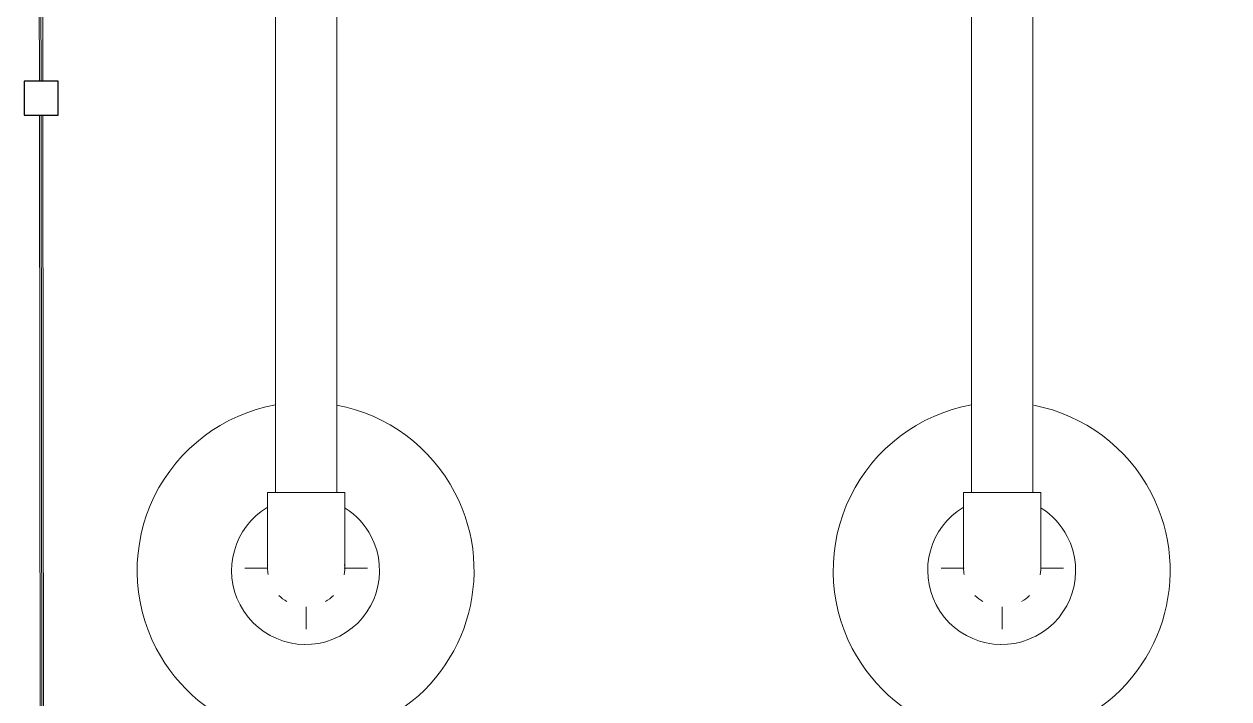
# Model space of a CAD drawing. Header units: metres. Extents: x -43 to 80, y -185 to 8.
# Drawn here: x 11.76 to 13.532, y -130.024 to -129.031 of the extents above; entities that cross this region are included whole.
import ezdxf

# ---------------------------------------------------------------- set-up
doc = ezdxf.new("R2010")
doc.units = ezdxf.units.M
for name, color, linetype, lineweight in [('A-GLAZ-CWMG', 7, 'Continuous', 9), ('M-EQPM', 7, 'Continuous', 9), ('P-PIPE', 7, 'Continuous', 9), ('P-PIPE-CNTR', 7, 'Continuous', 9)]:
    doc.layers.add(name, color=color, linetype=linetype, lineweight=lineweight)

# ---------------------------------------------------------------- blocks, each defined once
blk = doc.blocks.new('Circular Mullion - 5mm-2218549-N01 - ESTANQUE CABECERA')
at = {"layer": 'A-GLAZ-CWMG'}
for p, q in [((17.26686350001504, -121.4234623749489), (17.25968630882925, -122.3734352629444)), ((17.26218623748185, -122.3734541502895), (17.26936342866995, -121.4234812619891)), ((17.26468616613448, -122.3734730376349), (17.27186335732027, -121.4235001496393))]:
    blk.add_line(p, q, dxfattribs=at)
blk = doc.blocks.new('Rectangular Mullion - 50 x 50 mm-2216180-N01 - ESTANQUE CABECERA')
at = {"layer": 'A-GLAZ-CWMG', "lineweight": 25}
for p, q in [((-0.02500000000001164, 0.02499999999999432), (0.024999999999977, 0.02499999999999432)), ((-0.02500000000001164, -0.02499999999999432), (-0.02500000000001164, 0.02499999999999432)), ((0.024999999999977, 0.02499999999999432), (0.02499999999999432, -0.02499999999999432)), ((0.02499999999999432, -0.02499999999999432), (-0.02500000000001164, -0.02499999999999432))]:
    blk.add_line(p, q, dxfattribs=at)
blk = doc.blocks.new('M-Tanque Hidroneumatico-01 - M-Tanque Hidroneumatico-01-2284575-N01 - ESTANQUE CABECERA')
at = {"layer": 'M-EQPM'}
for radius, start, end in [(0.2477060362757605, 72.74650892114752, 179.9999999999999), (0.2477060362757608, 359.9999999999996, 51.42857142857138), (0.1087420298404519, 93.74700576806035, 180.0000000000001), (0.1087420298404521, 3.699716874496149e-13, 30.04307086185551), (0.2477060362757608, 179.9999999999998, 359.9999999999994), (0.1087420298404519, 180.0000000000002, 1.526666247102488e-13)]:
    blk.add_arc((0, 0), radius, start, end, dxfattribs=at)
blk = doc.blocks.new('M-Tanque Hidroneumatico-01 - M-Tanque Hidroneumatico-01-V38-N01 - ESTANQUE CABECERA')
at = {"layer": 'M-EQPM'}
for radius, start, end in [(0.2477060362757605, 72.74763446787951, 179.9999999999999), (0.2477060362757608, 359.9999999999996, 51.83986858013676), (0.1087420298404519, 93.74700576807705, 180.0000000000001), (0.1087420298404521, 3.699716874496147e-13, 30.04307086187199), (0.2477060362757608, 179.9999999999998, 359.9999999999994), (0.1087420298404519, 180.0000000000002, 1.526666247102488e-13)]:
    blk.add_arc((0, 0), radius, start, end, dxfattribs=at)
blk = doc.blocks.new('HDPE - Codo - Codo-2284862-N01 - ESTANQUE CABECERA')
at = {"layer": 'P-PIPE'}
for p, q in [((12.11824970156303, -129.7201181556468), (12.11824970156303, -129.7736158118968)), ((12.17504579531302, -129.7201181556466), (12.11824970156302, -129.7201181556466)), ((12.23184188906301, -129.7201181556467), (12.17504579531302, -129.7201181556467)), ((12.23184188906301, -129.7736158118968), (12.23184188906302, -129.7201181556468))]:
    blk.add_line(p, q, dxfattribs=at)
at = {"layer": 'P-PIPE', "flags": 128}
for points in [[(12.11824970156303, -129.7736158118968), (12.11824970156301, -129.7759187914043), (12.11824970156302, -129.7782180866358), (12.11824970156301, -129.7805100192095), (12.11824970156303, -129.7827909225223), (12.11824970156301, -129.7850571476152), (12.11824970156302, -129.7873050690117), (12.11824970156302, -129.7895310905171), (12.11824970156302, -129.7917316509717), (12.11824970156303, -129.7939032299483), (12.11824970156302, -129.7960423533838), (12.11824970156302, -129.7981455991369), (12.11824970156302, -129.8002096024633), (12.11824970156301, -129.8022310613977), (12.11824970156302, -129.8042067420373), (12.11824970156302, -129.8061334837143), (12.11824970156302, -129.8080082040531), (12.11824970156301, -129.8098279039011), (12.11824970156302, -129.8115896721268), (12.11824970156302, -129.8132906902767), (12.11824970156303, -129.8149282370848), (12.11824970156302, -129.8164996928255), (12.11824970156302, -129.8180025435047), (12.11824970156301, -129.819434384882), (12.11824970156302, -129.8207929263166), (12.11824970156301, -129.8220759944321), (12.11824970156302, -129.8232815365931), (12.11824970156301, -129.8244076241894), (12.11824970156302, -129.8254524557211), (12.11824970156301, -129.8264143596805), (12.11824970156303, -129.8272917972266), (12.11824970156303, -129.8280833646464), (12.11824970156302, -129.8287877956009), (12.11824970156303, -129.8294039631509), (12.11824970156301, -129.8299308815597), (12.11824970156301, -129.8303677078704), (12.11824970156302, -129.8307137432538), (12.11824970156301, -129.8309684341274), (12.11824970156302, -129.8311313730399), (12.11824970156303, -129.831202299324)], [(12.23184188906301, -129.8312056556468), (12.23184188906301, -129.8311595899144), (12.23184188906301, -129.8310214664125), (12.23184188906301, -129.8307915061093), (12.23184188906301, -129.8304700768921), (12.23184188906302, -129.8300576929793), (12.23184188906302, -129.829555014097), (12.23184188906301, -129.8289628444242), (12.23184188906301, -129.8282821313062), (12.23184188906302, -129.8275139637386), (12.23184188906302, -129.8266595706257), (12.23184188906301, -129.8257203188142), (12.23184188906301, -129.8246977109067), (12.23184188906301, -129.8235933828577), (12.23184188906301, -129.8224091013565), (12.23184188906301, -129.8211467610008), (12.23184188906301, -129.8198083812659), (12.23184188906301, -129.8183961032739), (12.23184188906301, -129.8169121863684), (12.23184188906301, -129.8153590044998), (12.23184188906301, -129.8137390424277), (12.23184188906301, -129.812054891746), (12.23184188906301, -129.8103092467364), (12.23184188906301, -129.8085049000585), (12.23184188906301, -129.8066447382822), (12.23184188906301, -129.8047317372695), (12.23184188906301, -129.8027689574139), (12.23184188906301, -129.8007595387445), (12.23184188906301, -129.7987066959025), (12.23184188906301, -129.7966137129985), (12.23184188906301, -129.7944839383588), (12.23184188906301, -129.7923207791682), (12.23184188906301, -129.7901276960202), (12.23184188906301, -129.7879081973801), (12.23184188906301, -129.785665833972), (12.23184188906302, -129.7834041930991), (12.23184188906301, -129.7811268929043), (12.23184188906301, -129.7788375765823), (12.23184188906302, -129.7765399065506), (12.23184188906301, -129.7742375585913), (12.23184188906301, -129.7736158118968)]]:
    blk.add_lwpolyline(points, dxfattribs=at)
at = {"layer": 'P-PIPE'}
for radius, start, end in [(0.05679609375001626, 349.8025976015368, 5.272048617016861), (0.05679609375000189, 180, 189.5757550372288), (0.05679609374998516, 225.0000000000087, 240.0000000000056), (0.0567960937500025, 300.0000000000168, 315.0000000000053)]:
    blk.add_arc((12.17504579531301, -129.8312056556466), radius, start, end, dxfattribs=at)
blk = doc.blocks.new('HDPE - Codo - Codo-V39-N01 - ESTANQUE CABECERA')
at = {"layer": 'P-PIPE'}
for p, q in [((13.14182114272856, -129.7201181556469), (13.14182114272857, -129.7736158118969)), ((13.19861723647854, -129.7201181556467), (13.14182114272855, -129.7201181556467)), ((13.25541333022855, -129.7201181556466), (13.19861723647854, -129.7201181556467)), ((13.25541333022855, -129.7736158118968), (13.25541333022855, -129.7201181556469))]:
    blk.add_line(p, q, dxfattribs=at)
at = {"layer": 'P-PIPE', "flags": 128}
for points in [[(13.14182114272857, -129.7736158118969), (13.14182114272856, -129.7759187914043), (13.14182114272856, -129.7782180866359), (13.14182114272857, -129.7805100192096), (13.14182114272856, -129.7827909225223), (13.14182114272856, -129.7850571476153), (13.14182114272857, -129.7873050690118), (13.14182114272856, -129.7895310905171), (13.14182114272857, -129.7917316509717), (13.14182114272856, -129.7939032299483), (13.14182114272856, -129.7960423533838), (13.14182114272857, -129.798145599137), (13.14182114272856, -129.8002096024633), (13.14182114272856, -129.8022310613977), (13.14182114272855, -129.8042067420373), (13.14182114272856, -129.8061334837143), (13.14182114272855, -129.8080082040531), (13.14182114272856, -129.8098279039012), (13.14182114272855, -129.8115896721268), (13.14182114272856, -129.8132906902768), (13.14182114272855, -129.8149282370849), (13.14182114272855, -129.8164996928255), (13.14182114272855, -129.8180025435047), (13.14182114272856, -129.819434384882), (13.14182114272856, -129.8207929263166), (13.14182114272855, -129.8220759944321), (13.14182114272855, -129.8232815365931), (13.14182114272857, -129.8244076241894), (13.14182114272855, -129.8254524557211), (13.14182114272855, -129.8264143596805), (13.14182114272855, -129.8272917972266), (13.14182114272855, -129.8280833646464), (13.14182114272855, -129.8287877956009), (13.14182114272855, -129.829403963151), (13.14182114272856, -129.8299308815597), (13.14182114272855, -129.8303677078704), (13.14182114272855, -129.8307137432539), (13.14182114272855, -129.8309684341274), (13.14182114272856, -129.8311313730399), (13.14182114272855, -129.831202299324)], [(13.25541333022854, -129.8312056556468), (13.25541333022855, -129.8311595899144), (13.25541333022854, -129.8310214664126), (13.25541333022854, -129.8307915061093), (13.25541333022854, -129.8304700768922), (13.25541333022855, -129.8300576929793), (13.25541333022854, -129.829555014097), (13.25541333022854, -129.8289628444242), (13.25541333022854, -129.8282821313062), (13.25541333022854, -129.8275139637386), (13.25541333022854, -129.8266595706257), (13.25541333022854, -129.8257203188142), (13.25541333022854, -129.8246977109067), (13.25541333022854, -129.8235933828578), (13.25541333022854, -129.8224091013565), (13.25541333022854, -129.8211467610008), (13.25541333022854, -129.819808381266), (13.25541333022854, -129.818396103274), (13.25541333022855, -129.8169121863684), (13.25541333022854, -129.8153590044998), (13.25541333022854, -129.8137390424277), (13.25541333022854, -129.812054891746), (13.25541333022854, -129.8103092467364), (13.25541333022854, -129.8085049000586), (13.25541333022854, -129.8066447382822), (13.25541333022855, -129.8047317372696), (13.25541333022855, -129.802768957414), (13.25541333022855, -129.8007595387446), (13.25541333022855, -129.7987066959025), (13.25541333022854, -129.7966137129985), (13.25541333022855, -129.7944839383588), (13.25541333022855, -129.7923207791683), (13.25541333022855, -129.7901276960203), (13.25541333022855, -129.7879081973801), (13.25541333022855, -129.785665833972), (13.25541333022855, -129.7834041930991), (13.25541333022855, -129.7811268929044), (13.25541333022855, -129.7788375765823), (13.25541333022855, -129.7765399065507), (13.25541333022854, -129.7742375585914), (13.25541333022855, -129.7736158118968)]]:
    blk.add_lwpolyline(points, dxfattribs=at)
at = {"layer": 'P-PIPE'}
for radius, start, end in [(0.05679609374999132, 349.8026182528715, 5.272047426723661), (0.05679609375000638, 180.0000000000283, 189.5757519972992), (0.05679609375000854, 225.0000000000017, 240.0000000000054), (0.05679609374999622, 299.9999999999912, 314.9999999999958)]:
    blk.add_arc((13.19861723647855, -129.8312056556466), radius, start, end, dxfattribs=at)

msp = doc.modelspace()

# ---------------------------------------------------------------- linework, layer by layer
at = {"layer": 'P-PIPE'}
for p, q in [((12.1300457953131, -128.5999459243265), (12.1300457953131, -129.7201181556468)), ((12.22004579531307, -129.7201181556468), (12.22004579531311, -128.5999459243265)), ((13.15361723647855, -128.6299419065653), (13.15361723647857, -129.7201181556468)), ((13.24361723647857, -129.7201181556468), (13.24361723647854, -128.6299419065653))]:
    msp.add_line(p, q, dxfattribs=at)
at = {"layer": 'P-PIPE-CNTR'}
for p, q in [((12.08504579531301, -129.8312056556467), (12.11890299608893, -129.8312056556466)), ((12.23112377084559, -129.8312056556466), (12.26504579531304, -129.8312056556466)), ((13.10861723647853, -129.8312056556466), (13.14247443677955, -129.8312056556466)), ((13.25469521223647, -129.8312056556466), (13.28861723647852, -129.8312056556467)), ((12.17504579531301, -129.9212056556466), (12.17504579531302, -129.8880017493967)), ((13.19861723647854, -129.9212056556467), (13.19861723647854, -129.8880017493967))]:
    msp.add_line(p, q, dxfattribs=at)

# ---------------------------------------------------------------- block references
at = {"layer": 'A-GLAZ-CWMG', "rotation": 0.5032135747500938}
for p in [(-6.551022207301934, -6.897818445914407), (-6.549794483852332, -7.89781769226184)]:
    msp.add_blockref('Circular Mullion - 5mm-2218549-N01 - ESTANQUE CABECERA', p, dxfattribs=at)
at = {"layer": 'A-GLAZ-CWMG', "extrusion": (0, 0, -1), "rotation": 269.9296566102017}
msp.add_blockref('Rectangular Mullion - 50 x 50 mm-2216180-N01 - ESTANQUE CABECERA', (-11.78528860090004, -129.1399456470766), dxfattribs=at)
at = {"layer": 'M-EQPM', "rotation": 27.5316480064027}
for name, p in [('M-Tanque Hidroneumatico-01 - M-Tanque Hidroneumatico-01-V38-N01 - ESTANQUE CABECERA', (12.17420524734011, -129.8348948770102)), ('M-Tanque Hidroneumatico-01 - M-Tanque Hidroneumatico-01-2284575-N01 - ESTANQUE CABECERA', (13.19777668850561, -129.8348948770102))]:
    msp.add_blockref(name, p, dxfattribs=at)
at = {"layer": 'P-PIPE'}
for name in ['HDPE - Codo - Codo-2284862-N01 - ESTANQUE CABECERA', 'HDPE - Codo - Codo-V39-N01 - ESTANQUE CABECERA']:
    msp.add_blockref(name, (0, 0), dxfattribs=at)

doc.saveas('drawing.dxf')
